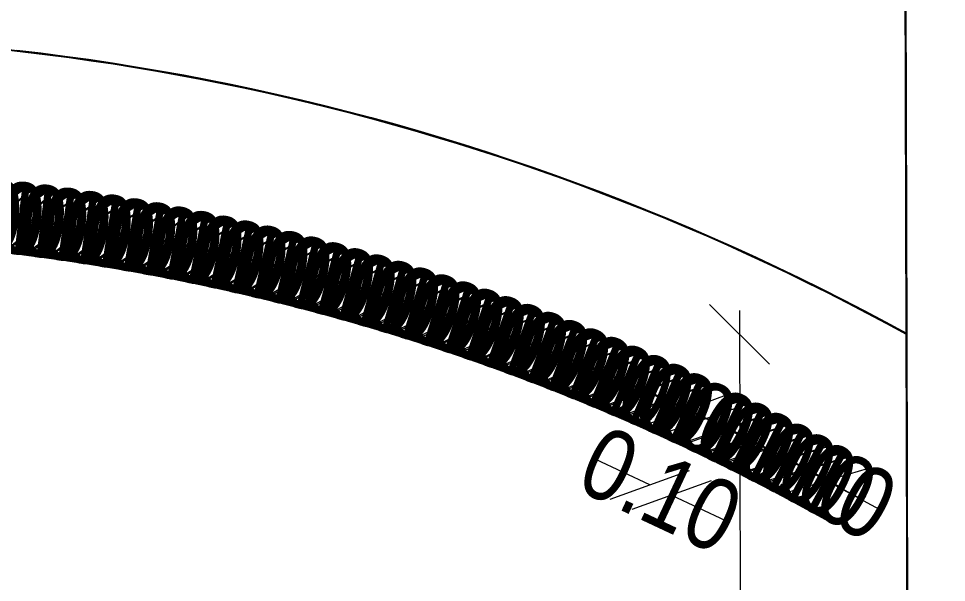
# Model space of a CAD drawing. Header units: millimetres. Extents: x 29397 to 29927, y 26123 to 26652.
# Drawn here: x 29575.478 to 29579.367, y 26377.969 to 26380.33 of the extents above; entities that cross this region are included whole.
import ezdxf

# ---------------------------------------------------------------- set-up
doc = ezdxf.new("R2010")
doc.units = ezdxf.units.MM
doc.header["$LTSCALE"] = 0.3
for name, color, linetype in [('_IndivSubPlot', 180, 'Continuous'), ('_IndivSubPlot_DIMENSION', 7, 'Continuous'), ('_InternalRoad', 3, 'Continuous'), ('_Splay', 90, 'Continuous')]:
    doc.layers.add(name, color=color, linetype=linetype)
doc.layers.get('0').off()
doc.styles.add('PreDCRFont', font='ARIALN.TTF')
doc.dimstyles.new('PDCR-PLOT-INT', dxfattribs={"dimtxt": 0.3, "dimasz": 0.25, "dimexe": 0.25, "dimexo": 0.25, "dimgap": 0.25, "dimtad": 0, "dimzin": 0, "dimdsep": 46, "dimtxsty": 'PreDCRFont', "dimblk": 'OBLIQUE', "dimcen": 0.5, "dimdle": 0.1, "dimadec": 0, "dimazin": 0, "dimtfac": 1, "dimtix": 1, "dimtofl": 0, "dimtmove": 1, "dimatfit": 1, "dimfxl": 1, "dimtolj": 1, "dimtzin": 0, "dimlwd": 15, "dimarcsym": 0})

# ---------------------------------------------------------------- blocks, each defined once
blk = doc.blocks.new('_Oblique')
at = {"color": 0, "linetype": 'ByBlock', "lineweight": -2}
blk.add_line((-0.5, -0.5), (0.5, 0.5), dxfattribs=at)
blk = doc.blocks.new('*D300')
at = {"layer": '_IndivSubPlot_DIMENSION', "color": 0, "lineweight": 15, "transparency": 16777216}
for p, q in [((29578.7762, 26378.4428), (29578.5565, 26378.5622)), ((29578.8649, 26378.3946), (29579.0845, 26378.2752))]:
    blk.add_line(p, q, dxfattribs=at)
at = {"layer": '_IndivSubPlot_DIMENSION', "color": 0, "lineweight": 15, "transparency": 16777216, "xscale": 0.25, "yscale": 0.25, "zscale": 0.25}
for p, rotation in [((29578.7762, 26378.4428), 331.4673190106018), ((29578.8649, 26378.3946), 151.4673190106018)]:
    blk.add_blockref('_Oblique', p, dxfattribs=dict(at, rotation=rotation))
at = {"layer": '_IndivSubPlot_DIMENSION', "color": 0, "lineweight": 15, "transparency": 16777216, "insert": (29578.8205, 26378.4187), "char_height": 0.3, "attachment_point": 5, "rotation": 331.4673, "style": 'PreDCRFont'}
blk.add_mtext('\\A1;0.10', dxfattribs=at)
blk = doc.blocks.new('*D301')
at = {"layer": '_IndivSubPlot_DIMENSION', "color": 0, "lineweight": 15, "transparency": 16777216}
for p, q in [((29578.6932, 26378.4868), (29578.4724, 26378.604)), ((29578.7824, 26378.4395), (29579.0032, 26378.3223))]:
    blk.add_line(p, q, dxfattribs=at)
at = {"layer": '_IndivSubPlot_DIMENSION', "color": 0, "lineweight": 15, "transparency": 16777216, "xscale": 0.25, "yscale": 0.25, "zscale": 0.25}
for p, rotation in [((29578.6932, 26378.4868), 332.0402768066906), ((29578.7824, 26378.4395), 152.0402768066906)]:
    blk.add_blockref('_Oblique', p, dxfattribs=dict(at, rotation=rotation))
at = {"layer": '_IndivSubPlot_DIMENSION', "color": 0, "lineweight": 15, "transparency": 16777216, "insert": (29578.7378, 26378.4632), "char_height": 0.3, "attachment_point": 5, "rotation": 332.0403, "style": 'PreDCRFont'}
blk.add_mtext('\\A1;0.10', dxfattribs=at)
blk = doc.blocks.new('*D302')
at = {"layer": '_IndivSubPlot_DIMENSION', "color": 0, "lineweight": 15, "transparency": 16777216}
for p, q in [((29578.6098, 26378.53), (29578.3878, 26378.645)), ((29578.6994, 26378.4836), (29578.9214, 26378.3686))]:
    blk.add_line(p, q, dxfattribs=at)
at = {"layer": '_IndivSubPlot_DIMENSION', "color": 0, "lineweight": 15, "transparency": 16777216, "xscale": 0.25, "yscale": 0.25, "zscale": 0.25}
for p, rotation in [((29578.6098, 26378.53), 332.6132346015652), ((29578.6994, 26378.4836), 152.6132346015652)]:
    blk.add_blockref('_Oblique', p, dxfattribs=dict(at, rotation=rotation))
at = {"layer": '_IndivSubPlot_DIMENSION', "color": 0, "lineweight": 15, "transparency": 16777216, "insert": (29578.6546, 26378.5068), "char_height": 0.3, "attachment_point": 5, "rotation": 332.6132, "style": 'PreDCRFont'}
blk.add_mtext('\\A1;0.10', dxfattribs=at)
blk = doc.blocks.new('*D303')
at = {"layer": '_IndivSubPlot_DIMENSION', "color": 0, "lineweight": 15, "transparency": 16777216}
for p, q in [((29578.5259, 26378.5723), (29578.3028, 26378.6851)), ((29578.616, 26378.5268), (29578.8391, 26378.414))]:
    blk.add_line(p, q, dxfattribs=at)
at = {"layer": '_IndivSubPlot_DIMENSION', "color": 0, "lineweight": 15, "transparency": 16777216, "xscale": 0.25, "yscale": 0.25, "zscale": 0.25}
for p, rotation in [((29578.5259, 26378.5723), 333.1861923977427), ((29578.616, 26378.5268), 153.1861923977427)]:
    blk.add_blockref('_Oblique', p, dxfattribs=dict(at, rotation=rotation))
at = {"layer": '_IndivSubPlot_DIMENSION', "color": 0, "lineweight": 15, "transparency": 16777216, "insert": (29578.5709, 26378.5496), "char_height": 0.3, "attachment_point": 5, "rotation": 333.1862, "style": 'PreDCRFont'}
blk.add_mtext('\\A1;0.10', dxfattribs=at)
blk = doc.blocks.new('*D304')
at = {"layer": '_IndivSubPlot_DIMENSION', "color": 0, "lineweight": 15, "transparency": 16777216}
for p, q in [((29578.4416, 26378.6139), (29578.2174, 26378.7244)), ((29578.5322, 26378.5692), (29578.7564, 26378.4587))]:
    blk.add_line(p, q, dxfattribs=at)
at = {"layer": '_IndivSubPlot_DIMENSION', "color": 0, "lineweight": 15, "transparency": 16777216, "xscale": 0.25, "yscale": 0.25, "zscale": 0.25}
for p, rotation in [((29578.4416, 26378.6139), 333.7591501912553), ((29578.5322, 26378.5692), 153.7591501912554)]:
    blk.add_blockref('_Oblique', p, dxfattribs=dict(at, rotation=rotation))
at = {"layer": '_IndivSubPlot_DIMENSION', "color": 0, "lineweight": 15, "transparency": 16777216, "insert": (29578.4869, 26378.5915), "char_height": 0.3, "attachment_point": 5, "rotation": 333.7592, "style": 'PreDCRFont'}
blk.add_mtext('\\A1;0.10', dxfattribs=at)
blk = doc.blocks.new('*D305')
at = {"layer": '_IndivSubPlot_DIMENSION', "color": 0, "lineweight": 15, "transparency": 16777216}
for p, q in [((29578.3569, 26378.6545), (29578.1316, 26378.7628)), ((29578.4479, 26378.6108), (29578.6732, 26378.5025))]:
    blk.add_line(p, q, dxfattribs=at)
at = {"layer": '_IndivSubPlot_DIMENSION', "color": 0, "lineweight": 15, "transparency": 16777216, "xscale": 0.25, "yscale": 0.25, "zscale": 0.25}
for p, rotation in [((29578.3569, 26378.6545), 334.3321079870831), ((29578.4479, 26378.6108), 154.3321079870831)]:
    blk.add_blockref('_Oblique', p, dxfattribs=dict(at, rotation=rotation))
at = {"layer": '_IndivSubPlot_DIMENSION', "color": 0, "lineweight": 15, "transparency": 16777216, "insert": (29578.4024, 26378.6327), "char_height": 0.3, "attachment_point": 5, "rotation": 334.3321, "style": 'PreDCRFont'}
blk.add_mtext('\\A1;0.10', dxfattribs=at)
blk = doc.blocks.new('*D306')
at = {"layer": '_IndivSubPlot_DIMENSION', "color": 0, "lineweight": 15, "transparency": 16777216}
for p, q in [((29578.1234, 26378.3774), (29577.897, 26378.4834)), ((29578.2148, 26378.3346), (29578.4412, 26378.2285))]:
    blk.add_line(p, q, dxfattribs=at)
at = {"layer": '_IndivSubPlot_DIMENSION', "color": 0, "lineweight": 15, "transparency": 16777216, "xscale": 0.25, "yscale": 0.25, "zscale": 0.25}
for p, rotation in [((29578.1234, 26378.3774), 334.9050657812599), ((29578.2148, 26378.3346), 154.9050657812599)]:
    blk.add_blockref('_Oblique', p, dxfattribs=dict(at, rotation=rotation))
at = {"layer": '_IndivSubPlot_DIMENSION', "color": 0, "lineweight": 15, "transparency": 16777216, "insert": (29578.1691, 26378.356), "char_height": 0.3, "attachment_point": 5, "rotation": 334.9051, "style": 'PreDCRFont'}
blk.add_mtext('\\A1;0.10', dxfattribs=at)
blk = doc.blocks.new('*D307')
at = {"layer": '_IndivSubPlot_DIMENSION', "color": 0, "lineweight": 15, "transparency": 16777216}
for p, q in [((29578.1864, 26378.7333), (29577.9589, 26378.837)), ((29578.2782, 26378.6914), (29578.5057, 26378.5876))]:
    blk.add_line(p, q, dxfattribs=at)
at = {"layer": '_IndivSubPlot_DIMENSION', "color": 0, "lineweight": 15, "transparency": 16777216, "xscale": 0.25, "yscale": 0.25, "zscale": 0.25}
for p, rotation in [((29578.1864, 26378.7333), 335.4780235787323), ((29578.2782, 26378.6914), 155.4780235787323)]:
    blk.add_blockref('_Oblique', p, dxfattribs=dict(at, rotation=rotation))
at = {"layer": '_IndivSubPlot_DIMENSION', "color": 0, "lineweight": 15, "transparency": 16777216, "insert": (29578.2323, 26378.7123), "char_height": 0.3, "attachment_point": 5, "rotation": 335.478, "style": 'PreDCRFont'}
blk.add_mtext('\\A1;0.10', dxfattribs=at)
blk = doc.blocks.new('*D308')
at = {"layer": '_IndivSubPlot_DIMENSION', "color": 0, "lineweight": 15, "transparency": 16777216}
for p, q in [((29578.1005, 26378.7714), (29577.872, 26378.8729)), ((29578.1927, 26378.7304), (29578.4212, 26378.6289))]:
    blk.add_line(p, q, dxfattribs=at)
at = {"layer": '_IndivSubPlot_DIMENSION', "color": 0, "lineweight": 15, "transparency": 16777216, "xscale": 0.25, "yscale": 0.25, "zscale": 0.25}
for p, rotation in [((29578.1005, 26378.7714), 336.0509813720769), ((29578.1927, 26378.7304), 156.050981372077)]:
    blk.add_blockref('_Oblique', p, dxfattribs=dict(at, rotation=rotation))
at = {"layer": '_IndivSubPlot_DIMENSION', "color": 0, "lineweight": 15, "transparency": 16777216, "insert": (29578.1466, 26378.7509), "char_height": 0.3, "attachment_point": 5, "rotation": 336.051, "style": 'PreDCRFont'}
blk.add_mtext('\\A1;0.10', dxfattribs=at)
blk = doc.blocks.new('*D309')
at = {"layer": '_IndivSubPlot_DIMENSION', "color": 0, "lineweight": 15, "transparency": 16777216}
for p, q in [((29578.0142, 26378.8086), (29577.7848, 26378.9078)), ((29578.1069, 26378.7686), (29578.3364, 26378.6694))]:
    blk.add_line(p, q, dxfattribs=at)
at = {"layer": '_IndivSubPlot_DIMENSION', "color": 0, "lineweight": 15, "transparency": 16777216, "xscale": 0.25, "yscale": 0.25, "zscale": 0.25}
for p, rotation in [((29578.0142, 26378.8086), 336.6239391661952), ((29578.1069, 26378.7686), 156.6239391661952)]:
    blk.add_blockref('_Oblique', p, dxfattribs=dict(at, rotation=rotation))
at = {"layer": '_IndivSubPlot_DIMENSION', "color": 0, "lineweight": 15, "transparency": 16777216, "insert": (29578.0606, 26378.7886), "char_height": 0.3, "attachment_point": 5, "rotation": 336.6239, "style": 'PreDCRFont'}
blk.add_mtext('\\A1;0.10', dxfattribs=at)
blk = doc.blocks.new('*D310')
at = {"layer": '_IndivSubPlot_DIMENSION', "color": 0, "lineweight": 15, "transparency": 16777216}
for p, q in [((29577.9276, 26378.845), (29577.6972, 26378.9419)), ((29578.0207, 26378.8059), (29578.2511, 26378.709))]:
    blk.add_line(p, q, dxfattribs=at)
at = {"layer": '_IndivSubPlot_DIMENSION', "color": 0, "lineweight": 15, "transparency": 16777216, "xscale": 0.25, "yscale": 0.25, "zscale": 0.25}
for p, rotation in [((29577.9276, 26378.845), 337.1968969644234), ((29578.0207, 26378.8059), 157.1968969644234)]:
    blk.add_blockref('_Oblique', p, dxfattribs=dict(at, rotation=rotation))
at = {"layer": '_IndivSubPlot_DIMENSION', "color": 0, "lineweight": 15, "transparency": 16777216, "insert": (29577.9742, 26378.8254), "char_height": 0.3, "attachment_point": 5, "rotation": 337.1969, "style": 'PreDCRFont'}
blk.add_mtext('\\A1;0.10', dxfattribs=at)
blk = doc.blocks.new('*D311')
at = {"layer": '_IndivSubPlot_DIMENSION', "color": 0, "lineweight": 15, "transparency": 16777216}
for p, q in [((29577.8407, 26378.8805), (29577.6092, 26378.9751)), ((29577.9341, 26378.8423), (29578.1655, 26378.7477))]:
    blk.add_line(p, q, dxfattribs=at)
at = {"layer": '_IndivSubPlot_DIMENSION', "color": 0, "lineweight": 15, "transparency": 16777216, "xscale": 0.25, "yscale": 0.25, "zscale": 0.25}
for p, rotation in [((29577.8407, 26378.8805), 337.7698547569119), ((29577.9341, 26378.8423), 157.7698547569119)]:
    blk.add_blockref('_Oblique', p, dxfattribs=dict(at, rotation=rotation))
at = {"layer": '_IndivSubPlot_DIMENSION', "color": 0, "lineweight": 15, "transparency": 16777216, "insert": (29577.8874, 26378.8614), "char_height": 0.3, "attachment_point": 5, "rotation": 337.7699, "style": 'PreDCRFont'}
blk.add_mtext('\\A1;0.10', dxfattribs=at)
blk = doc.blocks.new('*D312')
at = {"layer": '_IndivSubPlot_DIMENSION', "color": 0, "lineweight": 15, "transparency": 16777216}
for p, q in [((29577.7533, 26378.9151), (29577.521, 26379.0074)), ((29577.8472, 26378.8779), (29578.0795, 26378.7856))]:
    blk.add_line(p, q, dxfattribs=at)
at = {"layer": '_IndivSubPlot_DIMENSION', "color": 0, "lineweight": 15, "transparency": 16777216, "xscale": 0.25, "yscale": 0.25, "zscale": 0.25}
for p, rotation in [((29577.7533, 26378.9151), 338.3428125527192), ((29577.8472, 26378.8779), 158.3428125527191)]:
    blk.add_blockref('_Oblique', p, dxfattribs=dict(at, rotation=rotation))
at = {"layer": '_IndivSubPlot_DIMENSION', "color": 0, "lineweight": 15, "transparency": 16777216, "insert": (29577.8002, 26378.8965), "char_height": 0.3, "attachment_point": 5, "rotation": 338.3428, "style": 'PreDCRFont'}
blk.add_mtext('\\A1;0.10', dxfattribs=at)
blk = doc.blocks.new('*D313')
at = {"layer": '_IndivSubPlot_DIMENSION', "color": 0, "lineweight": 15, "transparency": 16777216}
for p, q in [((29577.6657, 26378.9489), (29577.4324, 26379.0388)), ((29577.7599, 26378.9126), (29577.9931, 26378.8227))]:
    blk.add_line(p, q, dxfattribs=at)
at = {"layer": '_IndivSubPlot_DIMENSION', "color": 0, "lineweight": 15, "transparency": 16777216, "xscale": 0.25, "yscale": 0.25, "zscale": 0.25}
for p, rotation in [((29577.6657, 26378.9489), 338.9157703490581), ((29577.7599, 26378.9126), 158.9157703490581)]:
    blk.add_blockref('_Oblique', p, dxfattribs=dict(at, rotation=rotation))
at = {"layer": '_IndivSubPlot_DIMENSION', "color": 0, "lineweight": 15, "transparency": 16777216, "insert": (29577.7128, 26378.9308), "char_height": 0.3, "attachment_point": 5, "rotation": 338.9158, "style": 'PreDCRFont'}
blk.add_mtext('\\A1;0.10', dxfattribs=at)
blk = doc.blocks.new('*D314')
at = {"layer": '_IndivSubPlot_DIMENSION', "color": 0, "lineweight": 15, "transparency": 16777216}
for p, q in [((29577.5777, 26378.9818), (29577.3435, 26379.0694)), ((29577.6722, 26378.9464), (29577.9064, 26378.8588))]:
    blk.add_line(p, q, dxfattribs=at)
at = {"layer": '_IndivSubPlot_DIMENSION', "color": 0, "lineweight": 15, "transparency": 16777216, "xscale": 0.25, "yscale": 0.25, "zscale": 0.25}
for p, rotation in [((29577.5777, 26378.9818), 339.4887281425139), ((29577.6722, 26378.9464), 159.4887281425138)]:
    blk.add_blockref('_Oblique', p, dxfattribs=dict(at, rotation=rotation))
at = {"layer": '_IndivSubPlot_DIMENSION', "color": 0, "lineweight": 15, "transparency": 16777216, "insert": (29577.6249, 26378.9641), "char_height": 0.3, "attachment_point": 5, "rotation": 339.4887, "style": 'PreDCRFont'}
blk.add_mtext('\\A1;0.10', dxfattribs=at)
blk = doc.blocks.new('*D315')
at = {"layer": '_IndivSubPlot_DIMENSION', "color": 0, "lineweight": 15, "transparency": 16777216}
for p, q in [((29577.4893, 26379.0138), (29577.2543, 26379.0991)), ((29577.5842, 26378.9794), (29577.8193, 26378.8941))]:
    blk.add_line(p, q, dxfattribs=at)
at = {"layer": '_IndivSubPlot_DIMENSION', "color": 0, "lineweight": 15, "transparency": 16777216, "xscale": 0.25, "yscale": 0.25, "zscale": 0.25}
for p, rotation in [((29577.4893, 26379.0138), 340.0616859378111), ((29577.5842, 26378.9794), 160.0616859378112)]:
    blk.add_blockref('_Oblique', p, dxfattribs=dict(at, rotation=rotation))
at = {"layer": '_IndivSubPlot_DIMENSION', "color": 0, "lineweight": 15, "transparency": 16777216, "insert": (29577.5368, 26378.9966), "char_height": 0.3, "attachment_point": 5, "rotation": 340.0617, "style": 'PreDCRFont'}
blk.add_mtext('\\A1;0.10', dxfattribs=at)
blk = doc.blocks.new('*D316')
at = {"layer": '_IndivSubPlot_DIMENSION', "color": 0, "lineweight": 15, "transparency": 16777216}
for p, q in [((29577.4007, 26379.0449), (29577.1648, 26379.1278)), ((29577.4959, 26379.0114), (29577.7318, 26378.9285))]:
    blk.add_line(p, q, dxfattribs=at)
at = {"layer": '_IndivSubPlot_DIMENSION', "color": 0, "lineweight": 15, "transparency": 16777216, "xscale": 0.25, "yscale": 0.25, "zscale": 0.25}
for p, rotation in [((29577.4007, 26379.0449), 340.6346437335548), ((29577.4959, 26379.0114), 160.6346437335548)]:
    blk.add_blockref('_Oblique', p, dxfattribs=dict(at, rotation=rotation))
at = {"layer": '_IndivSubPlot_DIMENSION', "color": 0, "lineweight": 15, "transparency": 16777216, "insert": (29577.4483, 26379.0282), "char_height": 0.3, "attachment_point": 5, "rotation": 340.6346, "style": 'PreDCRFont'}
blk.add_mtext('\\A1;0.10', dxfattribs=at)
blk = doc.blocks.new('*D317')
at = {"layer": '_IndivSubPlot_DIMENSION', "color": 0, "lineweight": 15, "transparency": 16777216}
for p, q in [((29577.3118, 26379.0751), (29577.0751, 26379.1557)), ((29577.4073, 26379.0426), (29577.644, 26378.9621))]:
    blk.add_line(p, q, dxfattribs=at)
at = {"layer": '_IndivSubPlot_DIMENSION', "color": 0, "lineweight": 15, "transparency": 16777216, "xscale": 0.25, "yscale": 0.25, "zscale": 0.25}
for p, rotation in [((29577.3118, 26379.0751), 341.2076015295071), ((29577.4073, 26379.0426), 161.2076015295071)]:
    blk.add_blockref('_Oblique', p, dxfattribs=dict(at, rotation=rotation))
at = {"layer": '_IndivSubPlot_DIMENSION', "color": 0, "lineweight": 15, "transparency": 16777216, "insert": (29577.3595, 26379.0589), "char_height": 0.3, "attachment_point": 5, "rotation": 341.2076, "style": 'PreDCRFont'}
blk.add_mtext('\\A1;0.10', dxfattribs=at)
blk = doc.blocks.new('*D318')
at = {"layer": '_IndivSubPlot_DIMENSION', "color": 0, "lineweight": 15, "transparency": 16777216}
for p, q in [((29577.2225, 26379.1045), (29576.985, 26379.1826)), ((29577.3184, 26379.0729), (29577.5559, 26378.9948))]:
    blk.add_line(p, q, dxfattribs=at)
at = {"layer": '_IndivSubPlot_DIMENSION', "color": 0, "lineweight": 15, "transparency": 16777216, "xscale": 0.25, "yscale": 0.25, "zscale": 0.25}
for p, rotation in [((29577.2225, 26379.1045), 341.7805593231054), ((29577.3184, 26379.0729), 161.7805593231053)]:
    blk.add_blockref('_Oblique', p, dxfattribs=dict(at, rotation=rotation))
at = {"layer": '_IndivSubPlot_DIMENSION', "color": 0, "lineweight": 15, "transparency": 16777216, "insert": (29577.2705, 26379.0887), "char_height": 0.3, "attachment_point": 5, "rotation": 341.7806, "style": 'PreDCRFont'}
blk.add_mtext('\\A1;0.10', dxfattribs=at)
blk = doc.blocks.new('*D319')
at = {"layer": '_IndivSubPlot_DIMENSION', "color": 0, "lineweight": 15, "transparency": 16777216}
for p, q in [((29577.133, 26379.1329), (29576.8947, 26379.2087)), ((29577.2292, 26379.1023), (29577.4674, 26379.0265))]:
    blk.add_line(p, q, dxfattribs=at)
at = {"layer": '_IndivSubPlot_DIMENSION', "color": 0, "lineweight": 15, "transparency": 16777216, "xscale": 0.25, "yscale": 0.25, "zscale": 0.25}
for p, rotation in [((29577.133, 26379.1329), 342.3535171192828), ((29577.2292, 26379.1023), 162.3535171192828)]:
    blk.add_blockref('_Oblique', p, dxfattribs=dict(at, rotation=rotation))
at = {"layer": '_IndivSubPlot_DIMENSION', "color": 0, "lineweight": 15, "transparency": 16777216, "insert": (29577.1811, 26379.1176), "char_height": 0.3, "attachment_point": 5, "rotation": 342.3535, "style": 'PreDCRFont'}
blk.add_mtext('\\A1;0.10', dxfattribs=at)
blk = doc.blocks.new('*D320')
at = {"layer": '_IndivSubPlot_DIMENSION', "color": 0, "lineweight": 15, "transparency": 16777216}
for p, q in [((29577.0432, 26379.1605), (29576.8042, 26379.2339)), ((29577.1397, 26379.1308), (29577.3786, 26379.0574))]:
    blk.add_line(p, q, dxfattribs=at)
at = {"layer": '_IndivSubPlot_DIMENSION', "color": 0, "lineweight": 15, "transparency": 16777216, "xscale": 0.25, "yscale": 0.25, "zscale": 0.25}
for p, rotation in [((29577.0432, 26379.1605), 342.9264749128899), ((29577.1397, 26379.1308), 162.9264749128899)]:
    blk.add_blockref('_Oblique', p, dxfattribs=dict(at, rotation=rotation))
at = {"layer": '_IndivSubPlot_DIMENSION', "color": 0, "lineweight": 15, "transparency": 16777216, "insert": (29577.0914, 26379.1457), "char_height": 0.3, "attachment_point": 5, "rotation": 342.9265, "style": 'PreDCRFont'}
blk.add_mtext('\\A1;0.10', dxfattribs=at)
blk = doc.blocks.new('*D321')
at = {"layer": '_IndivSubPlot_DIMENSION', "color": 0, "lineweight": 15, "transparency": 16777216}
for p, q in [((29576.9531, 26379.1871), (29576.7134, 26379.2581)), ((29577.0499, 26379.1585), (29577.2896, 26379.0874))]:
    blk.add_line(p, q, dxfattribs=at)
at = {"layer": '_IndivSubPlot_DIMENSION', "color": 0, "lineweight": 15, "transparency": 16777216, "xscale": 0.25, "yscale": 0.25, "zscale": 0.25}
for p, rotation in [((29576.9531, 26379.1871), 343.4994327086144), ((29577.0499, 26379.1585), 163.4994327086144)]:
    blk.add_blockref('_Oblique', p, dxfattribs=dict(at, rotation=rotation))
at = {"layer": '_IndivSubPlot_DIMENSION', "color": 0, "lineweight": 15, "transparency": 16777216, "insert": (29577.0015, 26379.1728), "char_height": 0.3, "attachment_point": 5, "rotation": 343.4994, "style": 'PreDCRFont'}
blk.add_mtext('\\A1;0.10', dxfattribs=at)
blk = doc.blocks.new('*D322')
at = {"layer": '_IndivSubPlot_DIMENSION', "color": 0, "lineweight": 15, "transparency": 16777216}
for p, q in [((29576.8627, 26379.2129), (29576.6223, 26379.2815)), ((29576.9598, 26379.1852), (29577.2002, 26379.1166))]:
    blk.add_line(p, q, dxfattribs=at)
at = {"layer": '_IndivSubPlot_DIMENSION', "color": 0, "lineweight": 15, "transparency": 16777216, "xscale": 0.25, "yscale": 0.25, "zscale": 0.25}
for p, rotation in [((29576.8627, 26379.2129), 344.0723905047071), ((29576.9598, 26379.1852), 164.0723905047071)]:
    blk.add_blockref('_Oblique', p, dxfattribs=dict(at, rotation=rotation))
at = {"layer": '_IndivSubPlot_DIMENSION', "color": 0, "lineweight": 15, "transparency": 16777216, "insert": (29576.9113, 26379.199), "char_height": 0.3, "attachment_point": 5, "rotation": 344.0724, "style": 'PreDCRFont'}
blk.add_mtext('\\A1;0.10', dxfattribs=at)
blk = doc.blocks.new('*D323')
at = {"layer": '_IndivSubPlot_DIMENSION', "color": 0, "lineweight": 15, "transparency": 16777216}
for p, q in [((29576.7721, 26379.2377), (29576.5311, 26379.3039)), ((29576.8695, 26379.211), (29577.1106, 26379.1448))]:
    blk.add_line(p, q, dxfattribs=at)
at = {"layer": '_IndivSubPlot_DIMENSION', "color": 0, "lineweight": 15, "transparency": 16777216, "xscale": 0.25, "yscale": 0.25, "zscale": 0.25}
for p, rotation in [((29576.7721, 26379.2377), 344.6453482990216), ((29576.8695, 26379.211), 164.6453482990215)]:
    blk.add_blockref('_Oblique', p, dxfattribs=dict(at, rotation=rotation))
at = {"layer": '_IndivSubPlot_DIMENSION', "color": 0, "lineweight": 15, "transparency": 16777216, "insert": (29576.8208, 26379.2243), "char_height": 0.3, "attachment_point": 5, "rotation": 344.6453, "style": 'PreDCRFont'}
blk.add_mtext('\\A1;0.10', dxfattribs=at)
blk = doc.blocks.new('*D324')
at = {"layer": '_IndivSubPlot_DIMENSION', "color": 0, "lineweight": 15, "transparency": 16777216}
for p, q in [((29576.6813, 26379.2616), (29576.4396, 26379.3254)), ((29576.7789, 26379.2359), (29577.0206, 26379.1721))]:
    blk.add_line(p, q, dxfattribs=at)
at = {"layer": '_IndivSubPlot_DIMENSION', "color": 0, "lineweight": 15, "transparency": 16777216, "xscale": 0.25, "yscale": 0.25, "zscale": 0.25}
for p, rotation in [((29576.6813, 26379.2616), 345.2183060948511), ((29576.7789, 26379.2359), 165.2183060948511)]:
    blk.add_blockref('_Oblique', p, dxfattribs=dict(at, rotation=rotation))
at = {"layer": '_IndivSubPlot_DIMENSION', "color": 0, "lineweight": 15, "transparency": 16777216, "insert": (29576.7301, 26379.2488), "char_height": 0.3, "attachment_point": 5, "rotation": 345.2183, "style": 'PreDCRFont'}
blk.add_mtext('\\A1;0.10', dxfattribs=at)
blk = doc.blocks.new('*D325')
at = {"layer": '_IndivSubPlot_DIMENSION', "color": 0, "lineweight": 15, "transparency": 16777216}
for p, q in [((29576.5902, 26379.2847), (29576.3479, 26379.346)), ((29576.6881, 26379.2599), (29576.9304, 26379.1985))]:
    blk.add_line(p, q, dxfattribs=at)
at = {"layer": '_IndivSubPlot_DIMENSION', "color": 0, "lineweight": 15, "transparency": 16777216, "xscale": 0.25, "yscale": 0.25, "zscale": 0.25}
for p, rotation in [((29576.5902, 26379.2847), 345.7912638905041), ((29576.6881, 26379.2599), 165.7912638905041)]:
    blk.add_blockref('_Oblique', p, dxfattribs=dict(at, rotation=rotation))
at = {"layer": '_IndivSubPlot_DIMENSION', "color": 0, "lineweight": 15, "transparency": 16777216, "insert": (29576.6391, 26379.2723), "char_height": 0.3, "attachment_point": 5, "rotation": 345.7913, "style": 'PreDCRFont'}
blk.add_mtext('\\A1;0.10', dxfattribs=at)
blk = doc.blocks.new('*D326')
at = {"layer": '_IndivSubPlot_DIMENSION', "color": 0, "lineweight": 15, "transparency": 16777216}
for p, q in [((29576.4989, 26379.3068), (29576.256, 26379.3657)), ((29576.597, 26379.283), (29576.84, 26379.2241))]:
    blk.add_line(p, q, dxfattribs=at)
at = {"layer": '_IndivSubPlot_DIMENSION', "color": 0, "lineweight": 15, "transparency": 16777216, "xscale": 0.25, "yscale": 0.25, "zscale": 0.25}
for p, rotation in [((29576.4989, 26379.3068), 346.3642216848391), ((29576.597, 26379.283), 166.3642216848392)]:
    blk.add_blockref('_Oblique', p, dxfattribs=dict(at, rotation=rotation))
at = {"layer": '_IndivSubPlot_DIMENSION', "color": 0, "lineweight": 15, "transparency": 16777216, "insert": (29576.548, 26379.2949), "char_height": 0.3, "attachment_point": 5, "rotation": 346.3642, "style": 'PreDCRFont'}
blk.add_mtext('\\A1;0.10', dxfattribs=at)
blk = doc.blocks.new('*D327')
at = {"layer": '_IndivSubPlot_DIMENSION', "color": 0, "lineweight": 15, "transparency": 16777216}
for p, q in [((29576.4074, 26379.328), (29576.1639, 26379.3845)), ((29576.5057, 26379.3052), (29576.7493, 26379.2487))]:
    blk.add_line(p, q, dxfattribs=at)
at = {"layer": '_IndivSubPlot_DIMENSION', "color": 0, "lineweight": 15, "transparency": 16777216, "xscale": 0.25, "yscale": 0.25, "zscale": 0.25}
for p, rotation in [((29576.4074, 26379.328), 346.9371794798748), ((29576.5057, 26379.3052), 166.9371794798748)]:
    blk.add_blockref('_Oblique', p, dxfattribs=dict(at, rotation=rotation))
at = {"layer": '_IndivSubPlot_DIMENSION', "color": 0, "lineweight": 15, "transparency": 16777216, "insert": (29576.4566, 26379.3166), "char_height": 0.3, "attachment_point": 5, "rotation": 346.9372, "style": 'PreDCRFont'}
blk.add_mtext('\\A1;0.10', dxfattribs=at)
blk = doc.blocks.new('*D328')
at = {"layer": '_IndivSubPlot_DIMENSION', "color": 0, "lineweight": 15, "transparency": 16777216}
for p, q in [((29576.3157, 26379.3483), (29576.0716, 26379.4023)), ((29576.4142, 26379.3264), (29576.6583, 26379.2724))]:
    blk.add_line(p, q, dxfattribs=at)
at = {"layer": '_IndivSubPlot_DIMENSION', "color": 0, "lineweight": 15, "transparency": 16777216, "xscale": 0.25, "yscale": 0.25, "zscale": 0.25}
for p, rotation in [((29576.3157, 26379.3483), 347.510137274221), ((29576.4142, 26379.3264), 167.510137274221)]:
    blk.add_blockref('_Oblique', p, dxfattribs=dict(at, rotation=rotation))
at = {"layer": '_IndivSubPlot_DIMENSION', "color": 0, "lineweight": 15, "transparency": 16777216, "insert": (29576.3649, 26379.3374), "char_height": 0.3, "attachment_point": 5, "rotation": 347.5101, "style": 'PreDCRFont'}
blk.add_mtext('\\A1;0.10', dxfattribs=at)
blk = doc.blocks.new('*D329')
at = {"layer": '_IndivSubPlot_DIMENSION', "color": 0, "lineweight": 15, "transparency": 16777216}
for p, q in [((29576.2237, 26379.3676), (29575.9791, 26379.4193)), ((29576.3225, 26379.3468), (29576.5671, 26379.2952))]:
    blk.add_line(p, q, dxfattribs=at)
at = {"layer": '_IndivSubPlot_DIMENSION', "color": 0, "lineweight": 15, "transparency": 16777216, "xscale": 0.25, "yscale": 0.25, "zscale": 0.25}
for p, rotation in [((29576.2237, 26379.3676), 348.0830950701508), ((29576.3225, 26379.3468), 168.0830950701508)]:
    blk.add_blockref('_Oblique', p, dxfattribs=dict(at, rotation=rotation))
at = {"layer": '_IndivSubPlot_DIMENSION', "color": 0, "lineweight": 15, "transparency": 16777216, "insert": (29576.2731, 26379.3572), "char_height": 0.3, "attachment_point": 5, "rotation": 348.0831, "style": 'PreDCRFont'}
blk.add_mtext('\\A1;0.10', dxfattribs=at)
blk = doc.blocks.new('*D330')
at = {"layer": '_IndivSubPlot_DIMENSION', "color": 0, "lineweight": 15, "transparency": 16777216}
for p, q in [((29576.1316, 26379.3861), (29575.8865, 26379.4353)), ((29576.2306, 26379.3662), (29576.4757, 26379.317))]:
    blk.add_line(p, q, dxfattribs=at)
at = {"layer": '_IndivSubPlot_DIMENSION', "color": 0, "lineweight": 15, "transparency": 16777216, "xscale": 0.25, "yscale": 0.25, "zscale": 0.25}
for p, rotation in [((29576.1316, 26379.3861), 348.6560528665938), ((29576.2306, 26379.3662), 168.6560528665939)]:
    blk.add_blockref('_Oblique', p, dxfattribs=dict(at, rotation=rotation))
at = {"layer": '_IndivSubPlot_DIMENSION', "color": 0, "lineweight": 15, "transparency": 16777216, "insert": (29576.1811, 26379.3761), "char_height": 0.3, "attachment_point": 5, "rotation": 348.6561, "style": 'PreDCRFont'}
blk.add_mtext('\\A1;0.10', dxfattribs=at)
blk = doc.blocks.new('*D331')
at = {"layer": '_IndivSubPlot_DIMENSION', "color": 0, "lineweight": 15, "transparency": 16777216}
for p, q in [((29576.0393, 26379.4036), (29575.7937, 26379.4503)), ((29576.1385, 26379.3847), (29576.3841, 26379.338))]:
    blk.add_line(p, q, dxfattribs=at)
at = {"layer": '_IndivSubPlot_DIMENSION', "color": 0, "lineweight": 15, "transparency": 16777216, "xscale": 0.25, "yscale": 0.25, "zscale": 0.25}
for p, rotation in [((29576.0393, 26379.4036), 349.229010659281), ((29576.1385, 26379.3847), 169.229010659281)]:
    blk.add_blockref('_Oblique', p, dxfattribs=dict(at, rotation=rotation))
at = {"layer": '_IndivSubPlot_DIMENSION', "color": 0, "lineweight": 15, "transparency": 16777216, "insert": (29576.0889, 26379.3942), "char_height": 0.3, "attachment_point": 5, "rotation": 349.229, "style": 'PreDCRFont'}
blk.add_mtext('\\A1;0.10', dxfattribs=at)
blk = doc.blocks.new('*D332')
at = {"layer": '_IndivSubPlot_DIMENSION', "color": 0, "lineweight": 15, "transparency": 16777216}
for p, q in [((29575.9469, 26379.4202), (29575.7008, 26379.4645)), ((29576.0462, 26379.4023), (29576.2923, 26379.3581))]:
    blk.add_line(p, q, dxfattribs=at)
at = {"layer": '_IndivSubPlot_DIMENSION', "color": 0, "lineweight": 15, "transparency": 16777216, "xscale": 0.25, "yscale": 0.25, "zscale": 0.25}
for p, rotation in [((29575.9469, 26379.4202), 349.8019684559879), ((29576.0462, 26379.4023), 169.8019684559879)]:
    blk.add_blockref('_Oblique', p, dxfattribs=dict(at, rotation=rotation))
at = {"layer": '_IndivSubPlot_DIMENSION', "color": 0, "lineweight": 15, "transparency": 16777216, "insert": (29575.9965, 26379.4113), "char_height": 0.3, "attachment_point": 5, "rotation": 349.802, "style": 'PreDCRFont'}
blk.add_mtext('\\A1;0.10', dxfattribs=at)
blk = doc.blocks.new('*D333')
at = {"layer": '_IndivSubPlot_DIMENSION', "color": 0, "lineweight": 15, "transparency": 16777216}
for p, q in [((29575.8542, 26379.4359), (29575.6078, 26379.4777)), ((29575.9538, 26379.419), (29576.2002, 26379.3772))]:
    blk.add_line(p, q, dxfattribs=at)
at = {"layer": '_IndivSubPlot_DIMENSION', "color": 0, "lineweight": 15, "transparency": 16777216, "xscale": 0.25, "yscale": 0.25, "zscale": 0.25}
for p, rotation in [((29575.8542, 26379.4359), 350.3749262503172), ((29575.9538, 26379.419), 170.3749262503172)]:
    blk.add_blockref('_Oblique', p, dxfattribs=dict(at, rotation=rotation))
at = {"layer": '_IndivSubPlot_DIMENSION', "color": 0, "lineweight": 15, "transparency": 16777216, "insert": (29575.904, 26379.4274), "char_height": 0.3, "attachment_point": 5, "rotation": 350.3749, "style": 'PreDCRFont'}
blk.add_mtext('\\A1;0.10', dxfattribs=at)
blk = doc.blocks.new('*D334')
at = {"layer": '_IndivSubPlot_DIMENSION', "color": 0, "lineweight": 15, "transparency": 16777216}
for p, q in [((29575.7615, 26379.4506), (29575.5146, 26379.4899)), ((29575.8611, 26379.4347), (29576.108, 26379.3954))]:
    blk.add_line(p, q, dxfattribs=at)
at = {"layer": '_IndivSubPlot_DIMENSION', "color": 0, "lineweight": 15, "transparency": 16777216, "xscale": 0.25, "yscale": 0.25, "zscale": 0.25}
for p, rotation in [((29575.7615, 26379.4506), 350.9478840464106), ((29575.8611, 26379.4347), 170.9478840464106)]:
    blk.add_blockref('_Oblique', p, dxfattribs=dict(at, rotation=rotation))
at = {"layer": '_IndivSubPlot_DIMENSION', "color": 0, "lineweight": 15, "transparency": 16777216, "insert": (29575.8113, 26379.4427), "char_height": 0.3, "attachment_point": 5, "rotation": 350.9479, "style": 'PreDCRFont'}
blk.add_mtext('\\A1;0.10', dxfattribs=at)
blk = doc.blocks.new('*D335')
at = {"layer": '_IndivSubPlot_DIMENSION', "color": 0, "lineweight": 15, "transparency": 16777216}
for p, q in [((29575.6685, 26379.4644), (29575.4213, 26379.5013)), ((29575.7684, 26379.4495), (29576.0156, 26379.4127))]:
    blk.add_line(p, q, dxfattribs=at)
at = {"layer": '_IndivSubPlot_DIMENSION', "color": 0, "lineweight": 15, "transparency": 16777216, "xscale": 0.25, "yscale": 0.25, "zscale": 0.25}
for p, rotation in [((29575.6685, 26379.4644), 351.5208418397357), ((29575.7684, 26379.4495), 171.5208418397357)]:
    blk.add_blockref('_Oblique', p, dxfattribs=dict(at, rotation=rotation))
at = {"layer": '_IndivSubPlot_DIMENSION', "color": 0, "lineweight": 15, "transparency": 16777216, "insert": (29575.7185, 26379.457), "char_height": 0.3, "attachment_point": 5, "rotation": 351.5208, "style": 'PreDCRFont'}
blk.add_mtext('\\A1;0.10', dxfattribs=at)
blk = doc.blocks.new('*D336')
at = {"layer": '_IndivSubPlot_DIMENSION', "color": 0, "lineweight": 15, "transparency": 16777216}
for p, q in [((29575.5755, 26379.4773), (29575.3279, 26379.5117)), ((29575.6755, 26379.4634), (29575.9231, 26379.429))]:
    blk.add_line(p, q, dxfattribs=at)
at = {"layer": '_IndivSubPlot_DIMENSION', "color": 0, "lineweight": 15, "transparency": 16777216, "xscale": 0.25, "yscale": 0.25, "zscale": 0.25}
for p, rotation in [((29575.5755, 26379.4773), 352.0937996367771), ((29575.6755, 26379.4634), 172.0937996367771)]:
    blk.add_blockref('_Oblique', p, dxfattribs=dict(at, rotation=rotation))
at = {"layer": '_IndivSubPlot_DIMENSION', "color": 0, "lineweight": 15, "transparency": 16777216, "insert": (29575.6255, 26379.4704), "char_height": 0.3, "attachment_point": 5, "rotation": 352.0938, "style": 'PreDCRFont'}
blk.add_mtext('\\A1;0.10', dxfattribs=at)
blk = doc.blocks.new('*D337')
at = {"layer": '_IndivSubPlot_DIMENSION', "color": 0, "lineweight": 15, "transparency": 16777216}
for p, q in [((29575.4823, 26379.4893), (29575.2344, 26379.5212)), ((29575.5824, 26379.4764), (29575.8304, 26379.4445))]:
    blk.add_line(p, q, dxfattribs=at)
at = {"layer": '_IndivSubPlot_DIMENSION', "color": 0, "lineweight": 15, "transparency": 16777216, "xscale": 0.25, "yscale": 0.25, "zscale": 0.25}
for p, rotation in [((29575.4823, 26379.4893), 352.6667574314881), ((29575.5824, 26379.4764), 172.6667574314881)]:
    blk.add_blockref('_Oblique', p, dxfattribs=dict(at, rotation=rotation))
at = {"layer": '_IndivSubPlot_DIMENSION', "color": 0, "lineweight": 15, "transparency": 16777216, "insert": (29575.5324, 26379.4828), "char_height": 0.3, "attachment_point": 5, "rotation": 352.6668, "style": 'PreDCRFont'}
blk.add_mtext('\\A1;0.10', dxfattribs=at)
blk = doc.blocks.new('*D338')
at = {"layer": '_IndivSubPlot_DIMENSION', "color": 0, "lineweight": 15, "transparency": 16777216}
for p, q in [((29575.389, 26379.5003), (29575.1408, 26379.5297)), ((29575.4893, 26379.4884), (29575.7375, 26379.459))]:
    blk.add_line(p, q, dxfattribs=at)
at = {"layer": '_IndivSubPlot_DIMENSION', "color": 0, "lineweight": 15, "transparency": 16777216, "xscale": 0.25, "yscale": 0.25, "zscale": 0.25}
for p, rotation in [((29575.389, 26379.5003), 353.239715226392), ((29575.4893, 26379.4884), 173.239715226392)]:
    blk.add_blockref('_Oblique', p, dxfattribs=dict(at, rotation=rotation))
at = {"layer": '_IndivSubPlot_DIMENSION', "color": 0, "lineweight": 15, "transparency": 16777216, "insert": (29575.4391, 26379.4944), "char_height": 0.3, "attachment_point": 5, "rotation": 353.2397, "style": 'PreDCRFont'}
blk.add_mtext('\\A1;0.10', dxfattribs=at)
blk = doc.blocks.new('*D339')
at = {"layer": '_IndivSubPlot_DIMENSION', "color": 0, "lineweight": 15, "transparency": 16777216}
for p, q in [((29575.2956, 26379.5104), (29575.0471, 26379.5373)), ((29575.396, 26379.4995), (29575.6445, 26379.4726))]:
    blk.add_line(p, q, dxfattribs=at)
at = {"layer": '_IndivSubPlot_DIMENSION', "color": 0, "lineweight": 15, "transparency": 16777216, "xscale": 0.25, "yscale": 0.25, "zscale": 0.25}
for p, rotation in [((29575.2956, 26379.5104), 353.8126730216355), ((29575.396, 26379.4995), 173.8126730216355)]:
    blk.add_blockref('_Oblique', p, dxfattribs=dict(at, rotation=rotation))
at = {"layer": '_IndivSubPlot_DIMENSION', "color": 0, "lineweight": 15, "transparency": 16777216, "insert": (29575.3458, 26379.505), "char_height": 0.3, "attachment_point": 5, "rotation": 353.8127, "style": 'PreDCRFont'}
blk.add_mtext('\\A1;0.10', dxfattribs=at)
blk = doc.blocks.new('*D340')
at = {"layer": '_IndivSubPlot_DIMENSION', "color": 0, "lineweight": 15, "transparency": 16777216}
for p, q in [((29575.2021, 26379.5195), (29574.9533, 26379.544)), ((29575.3026, 26379.5097), (29575.5514, 26379.4852))]:
    blk.add_line(p, q, dxfattribs=at)
at = {"layer": '_IndivSubPlot_DIMENSION', "color": 0, "lineweight": 15, "transparency": 16777216, "xscale": 0.25, "yscale": 0.25, "zscale": 0.25}
for p, rotation in [((29575.2021, 26379.5195), 354.3856308153206), ((29575.3026, 26379.5097), 174.3856308153207)]:
    blk.add_blockref('_Oblique', p, dxfattribs=dict(at, rotation=rotation))
at = {"layer": '_IndivSubPlot_DIMENSION', "color": 0, "lineweight": 15, "transparency": 16777216, "insert": (29575.2523, 26379.5146), "char_height": 0.3, "attachment_point": 5, "rotation": 354.3856, "style": 'PreDCRFont'}
blk.add_mtext('\\A1;0.10', dxfattribs=at)
blk = doc.blocks.new('*D341')
at = {"layer": '_IndivSubPlot_DIMENSION', "color": 0, "lineweight": 15, "transparency": 16777216}
for p, q in [((29575.1085, 26379.5278), (29574.8595, 26379.5497)), ((29575.2091, 26379.5189), (29575.4581, 26379.4969))]:
    blk.add_line(p, q, dxfattribs=at)
at = {"layer": '_IndivSubPlot_DIMENSION', "color": 0, "lineweight": 15, "transparency": 16777216, "xscale": 0.25, "yscale": 0.25, "zscale": 0.25}
for p, rotation in [((29575.1085, 26379.5278), 354.9585886118675), ((29575.2091, 26379.5189), 174.9585886118675)]:
    blk.add_blockref('_Oblique', p, dxfattribs=dict(at, rotation=rotation))
at = {"layer": '_IndivSubPlot_DIMENSION', "color": 0, "lineweight": 15, "transparency": 16777216, "insert": (29575.1588, 26379.5233), "char_height": 0.3, "attachment_point": 5, "rotation": 354.9586, "style": 'PreDCRFont'}
blk.add_mtext('\\A1;0.10', dxfattribs=at)
blk = doc.blocks.new('*D356')
at = {"layer": '_IndivSubPlot_DIMENSION', "color": 0, "lineweight": 15, "transparency": 16777216}
for p, q in [((29578.4989, 26379.1075), (29578.5193, 26372.3857)), ((29578.5436, 26364.355), (29578.5233, 26371.0767))]:
    blk.add_line(p, q, dxfattribs=at)
at = {"layer": '_IndivSubPlot_DIMENSION', "color": 0, "lineweight": 15, "transparency": 16777216, "xscale": 0.25, "yscale": 0.25, "zscale": 0.25}
for p, rotation in [((29578.4992, 26379.0075), 90.17353337462083), ((29578.5433, 26364.455), 270.1735333746208)]:
    blk.add_blockref('_Oblique', p, dxfattribs=dict(at, rotation=rotation))
at = {"layer": '_IndivSubPlot_DIMENSION', "color": 0, "lineweight": 15, "transparency": 16777216, "insert": (29578.5213, 26371.7312), "char_height": 0.3, "attachment_point": 5, "rotation": 270.1735, "style": 'PreDCRFont'}
blk.add_mtext('\\A1;14.55', dxfattribs=at)

msp = doc.modelspace()

# ---------------------------------------------------------------- linework, layer by layer
at = {"layer": '_IndivSubPlot'}
msp.add_lwpolyline([(29579.2433, 26364.4571), (29579.1992, 26379.0096), (29579.1105, 26379.0578), (29579.0214, 26379.1051), (29578.9318, 26379.1515), (29578.8417, 26379.1971), (29578.7511, 26379.2417), (29578.6601, 26379.2854), (29578.5687, 26379.3282), (29578.4769, 26379.3701), (29578.3846, 26379.4111), (29578.292, 26379.4512), (29578.1989, 26379.4903), (29578.1055, 26379.5285), (29578.0117, 26379.5657), (29577.9175, 26379.602), (29577.8229, 26379.6374), (29577.7281, 26379.6718), (29577.6328, 26379.7053), (29577.5373, 26379.7378), (29577.4414, 26379.7694), (29577.3452, 26379.8), (29577.2487, 26379.8296), (29577.1519, 26379.8583), (29577.0548, 26379.886), (29576.9575, 26379.9127), (29576.8599, 26379.9385), (29576.762, 26379.9633), (29576.6639, 26379.9871), (29576.5656, 26380.0099), (29576.4671, 26380.0317), (29576.3683, 26380.0525), (29576.2693, 26380.0724), (29576.1702, 26380.0913), (29576.0708, 26380.1091), (29575.9713, 26380.126), (29575.8716, 26380.1419), (29575.7718, 26380.1568), (29575.6718, 26380.1707), (29575.5717, 26380.1836), (29575.4714, 26380.1954)], dxfattribs=at)
at = {"layer": '_InternalRoad'}
msp.add_lwpolyline([(29591.1966, 26379.885), (29591.1875, 26382.885), (29581.1362, 26382.6168), (29579.1901, 26382.0096), (29579.1992, 26379.0096), (29579.2433, 26364.4571), (29579.4566, 26294.0374), (29591.4565, 26294.0737), (29591.4117, 26308.8637), (29591.3669, 26323.6536), (29591.3221, 26338.4435), (29591.2774, 26353.2335), (29591.2326, 26368.0234)], close=True, dxfattribs=at)
at = {"layer": '_Splay'}
msp.add_lwpolyline([(29579.1901, 26382.0096), (29573.4626, 26380.2222, -0.148415), (29579.1992, 26379.0096)], format="xyb", close=True, dxfattribs=at)

# ---------------------------------------------------------------- dimensions: what is measured, and where the dimension line sits
at = {"layer": '_IndivSubPlot_DIMENSION', "lineweight": 15}
for p1, p2, text, picture, middle in [((29575.2091, 26379.5189), (29575.1085, 26379.5278), '0.10', '*D341', (29575.1588, 26379.5233)), ((29575.3026, 26379.5097), (29575.2021, 26379.5195), '0.10', '*D340', (29575.2523, 26379.5146)), ((29575.396, 26379.4995), (29575.2956, 26379.5104), '0.10', '*D339', (29575.3458, 26379.505)), ((29575.4893, 26379.4884), (29575.389, 26379.5003), '0.10', '*D338', (29575.4391, 26379.4944)), ((29575.5824, 26379.4764), (29575.4823, 26379.4893), '0.10', '*D337', (29575.5324, 26379.4828)), ((29575.6755, 26379.4634), (29575.5755, 26379.4773), '0.10', '*D336', (29575.6255, 26379.4704)), ((29575.7684, 26379.4495), (29575.6685, 26379.4644), '0.10', '*D335', (29575.7185, 26379.457)), ((29575.8611, 26379.4347), (29575.7615, 26379.4506), '0.10', '*D334', (29575.8113, 26379.4427)), ((29575.9538, 26379.419), (29575.8542, 26379.4359), '0.10', '*D333', (29575.904, 26379.4274)), ((29576.0462, 26379.4023), (29575.9469, 26379.4202), '0.10', '*D332', (29575.9965, 26379.4113)), ((29576.1385, 26379.3847), (29576.0393, 26379.4036), '0.10', '*D331', (29576.0889, 26379.3942)), ((29576.2306, 26379.3662), (29576.1316, 26379.3861), '0.10', '*D330', (29576.1811, 26379.3761)), ((29576.3225, 26379.3468), (29576.2237, 26379.3676), '0.10', '*D329', (29576.2731, 26379.3572)), ((29576.4142, 26379.3264), (29576.3157, 26379.3483), '0.10', '*D328', (29576.3649, 26379.3374)), ((29576.5057, 26379.3052), (29576.4074, 26379.328), '0.10', '*D327', (29576.4566, 26379.3166)), ((29576.597, 26379.283), (29576.4989, 26379.3068), '0.10', '*D326', (29576.548, 26379.2949)), ((29576.6881, 26379.2599), (29576.5902, 26379.2847), '0.10', '*D325', (29576.6391, 26379.2723)), ((29576.7789, 26379.2359), (29576.6813, 26379.2616), '0.10', '*D324', (29576.7301, 26379.2488)), ((29576.8695, 26379.211), (29576.7721, 26379.2377), '0.10', '*D323', (29576.8208, 26379.2243)), ((29576.9598, 26379.1852), (29576.8627, 26379.2129), '0.10', '*D322', (29576.9113, 26379.199)), ((29577.0499, 26379.1585), (29576.9531, 26379.1871), '0.10', '*D321', (29577.0015, 26379.1728)), ((29577.1397, 26379.1308), (29577.0432, 26379.1605), '0.10', '*D320', (29577.0914, 26379.1457)), ((29577.2292, 26379.1023), (29577.133, 26379.1329), '0.10', '*D319', (29577.1811, 26379.1176)), ((29577.3184, 26379.0729), (29577.2225, 26379.1045), '0.10', '*D318', (29577.2705, 26379.0887)), ((29577.4073, 26379.0426), (29577.3118, 26379.0751), '0.10', '*D317', (29577.3595, 26379.0589)), ((29577.4959, 26379.0114), (29577.4007, 26379.0449), '0.10', '*D316', (29577.4483, 26379.0282)), ((29577.5842, 26378.9794), (29577.4893, 26379.0138), '0.10', '*D315', (29577.5368, 26378.9966)), ((29577.6722, 26378.9464), (29577.5777, 26378.9818), '0.10', '*D314', (29577.6249, 26378.9641)), ((29577.7599, 26378.9126), (29577.6657, 26378.9489), '0.10', '*D313', (29577.7128, 26378.9308)), ((29577.8472, 26378.8779), (29577.7533, 26378.9151), '0.10', '*D312', (29577.8002, 26378.8965)), ((29577.9341, 26378.8423), (29577.8407, 26378.8805), '0.10', '*D311', (29577.8874, 26378.8614)), ((29578.0207, 26378.8059), (29577.9276, 26378.845), '0.10', '*D310', (29577.9742, 26378.8254)), ((29578.1069, 26378.7686), (29578.0142, 26378.8086), '0.10', '*D309', (29578.0606, 26378.7886)), ((29578.5433, 26364.455), (29578.4992, 26379.0075), '14.55', '*D356', (29578.5213, 26371.7312)), ((29578.1927, 26378.7304), (29578.1005, 26378.7714), '0.10', '*D308', (29578.1466, 26378.7509)), ((29578.2782, 26378.6914), (29578.1864, 26378.7333), '0.10', '*D307', (29578.2323, 26378.7123)), ((29578.4479, 26378.6108), (29578.3569, 26378.6545), '0.10', '*D305', (29578.4024, 26378.6327)), ((29578.5322, 26378.5692), (29578.4416, 26378.6139), '0.10', '*D304', (29578.4869, 26378.5915)), ((29578.616, 26378.5268), (29578.5259, 26378.5723), '0.10', '*D303', (29578.5709, 26378.5496)), ((29578.6994, 26378.4836), (29578.6098, 26378.53), '0.10', '*D302', (29578.6546, 26378.5068)), ((29578.7824, 26378.4395), (29578.6932, 26378.4868), '0.10', '*D301', (29578.7378, 26378.4632)), ((29578.8649, 26378.3946), (29578.7762, 26378.4428), '0.10', '*D300', (29578.8205, 26378.4187)), ((29578.2148, 26378.3346), (29578.1234, 26378.3774), '0.10', '*D306', (29578.1691, 26378.356))]:
    dim = msp.add_aligned_dim(p1=p1, p2=p2, distance=0, text=text, dimstyle='PDCR-PLOT-INT', dxfattribs=at)
    dim.commit()
    dim.dimension.update_dxf_attribs({"geometry": picture, "text_midpoint": middle})

doc.saveas('drawing.dxf')
